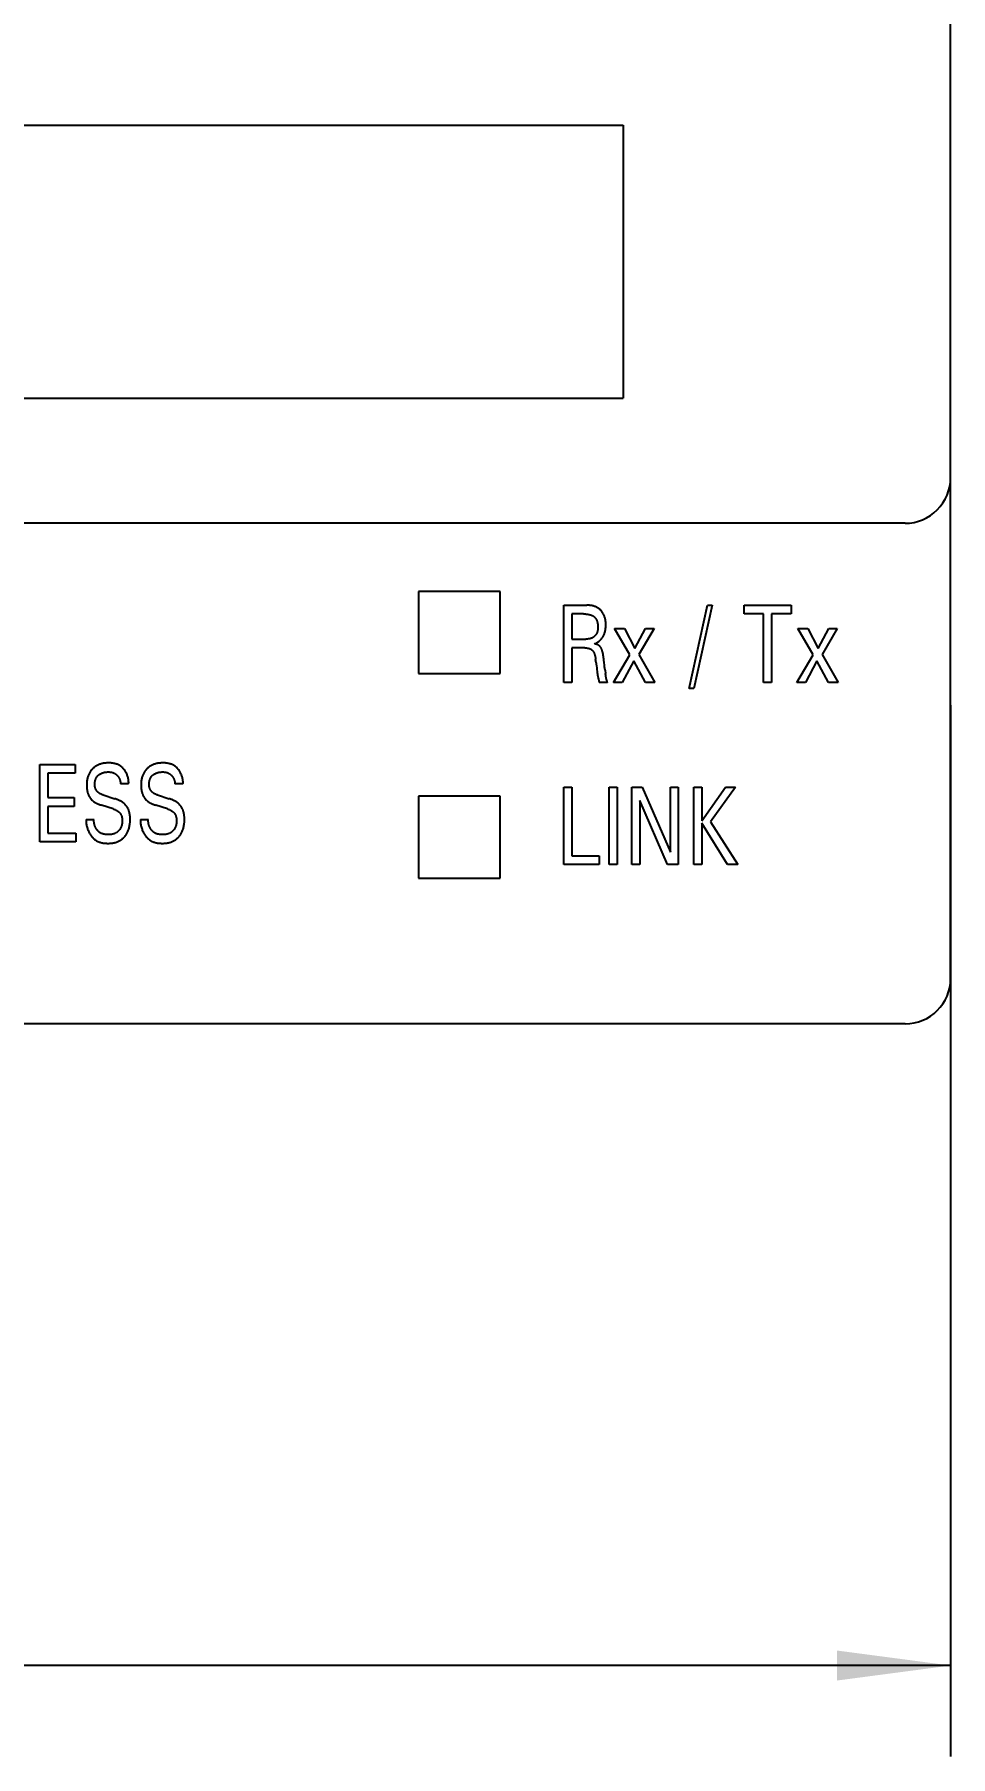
# Model space of a CAD drawing. Extents: x 0 to 420, y 0 to 297.
# Drawn here: x 175.05 to 195.19, y 146.93 to 184.77 of the extents above; entities that cross this region are included whole.
import ezdxf

# ---------------------------------------------------------------- set-up
doc = ezdxf.new("R2010")
doc.units = 0
doc.header["$LTSCALE"] = 23.1
doc.layers.get('0').update_dxf_attribs({"linetype": 'CONTINUOUS'})
doc.layers.add('10000_FRONT', color=7, linetype='CONTINUOUS')
doc.layers.add('10100_DIM_FRONT', color=7, linetype='CONTINUOUS')
doc.dimstyles.get("Standard").update_dxf_attribs({"dimtxt": 2.5, "dimasz": 2.5, "dimexe": 1.25, "dimexo": 0.625, "dimtad": 1, "dimcen": 2.5, "dimazin": 3, "dimtfac": 1, "dimtmove": 0, "dimatfit": 3})

# ---------------------------------------------------------------- blocks, each defined once
blk = doc.blocks.new('_FILLED')
at = {"color": 0, "linetype": 'BYBLOCK'}
blk.add_solid([(0, 0), (-1, 0.132), (-1, -0.132)], dxfattribs=at)
blk = doc.blocks.new('*D2')
at = {"layer": '10100_DIM_FRONT', "color": 7, "linetype": 'CONTINUOUS'}
for p, q in [((88.189, 199.406), (88.189, 146.927)), ((195.189, 170.026), (195.189, 146.927)), ((88.189, 148.927), (141.689, 148.927)), ((195.189, 148.927), (141.689, 148.927))]:
    blk.add_line(p, q, dxfattribs=at)
at = {"layer": '10100_DIM_FRONT', "color": 7, "linetype": 'CONTINUOUS', "xscale": 2.5, "yscale": 2.5, "zscale": 2.5, "rotation": 180}
blk.add_blockref('_FILLED', (88.189, 148.927), dxfattribs=at)
at = {"layer": '10100_DIM_FRONT', "color": 7, "linetype": 'CONTINUOUS', "xscale": 2.5, "yscale": 2.5, "zscale": 2.5}
blk.add_blockref('_FILLED', (195.189, 148.927), dxfattribs=at)

msp = doc.modelspace()

# ---------------------------------------------------------------- linework, layer by layer
at = {"layer": '10000_FRONT', "color": 7, "linetype": 'CONTINUOUS'}
for p, q in [((195.189, 164.026), (195.189, 252.026)), ((161.989, 182.776), (187.989, 182.776)), ((187.989, 182.776), (187.989, 176.776)), ((161.989, 176.776), (187.989, 176.776)), ((194.189, 174.026), (89.189, 174.026)), ((183.489, 172.526), (183.489, 170.726)), ((185.289, 172.526), (183.489, 172.526)), ((185.289, 170.726), (185.289, 172.526)), ((186.689, 170.526), (186.689, 172.226)), ((186.689, 172.226), (187.196, 172.226)), ((189.44, 170.398), (189.846, 172.226)), ((189.949, 172.226), (189.543, 170.398)), ((189.846, 172.226), (189.949, 172.226)), ((190.652, 172.033), (190.652, 172.226)), ((190.652, 172.226), (191.681, 172.226)), ((191.681, 172.226), (191.681, 172.033)), ((186.863, 172.033), (186.863, 171.48)), ((187.12, 172.033), (186.863, 172.033)), ((191.079, 172.033), (190.652, 172.033)), ((191.079, 170.526), (191.079, 172.033)), ((191.254, 172.033), (191.254, 170.526)), ((191.681, 172.033), (191.254, 172.033)), ((186.863, 171.48), (187.167, 171.48)), ((188.138, 171.132), (187.804, 171.71)), ((187.804, 171.71), (188.02, 171.71)), ((188.02, 171.71), (188.25, 171.273)), ((188.25, 171.273), (188.484, 171.71)), ((188.672, 171.71), (188.339, 171.142)), ((188.484, 171.71), (188.672, 171.71)), ((192.165, 171.132), (191.832, 171.71)), ((191.832, 171.71), (192.047, 171.71)), ((192.047, 171.71), (192.277, 171.273)), ((192.277, 171.273), (192.511, 171.71)), ((192.699, 171.71), (192.366, 171.142)), ((192.511, 171.71), (192.699, 171.71)), ((186.863, 171.287), (186.863, 170.526)), ((187.15, 171.287), (186.863, 171.287)), ((187.78, 170.526), (188.138, 171.132)), ((188.339, 171.142), (188.686, 170.526)), ((191.807, 170.526), (192.165, 171.132)), ((192.366, 171.142), (192.714, 170.526)), ((183.489, 170.726), (185.289, 170.726)), ((187.394, 170.96), (187.386, 171.032)), ((187.409, 170.839), (187.413, 170.809)), ((187.594, 170.795), (187.604, 170.721)), ((188.225, 171.005), (187.972, 170.526)), ((188.479, 170.526), (188.225, 171.005)), ((192.252, 171.005), (191.999, 170.526)), ((192.507, 170.526), (192.252, 171.005)), ((186.863, 170.526), (186.689, 170.526)), ((187.646, 170.527), (187.461, 170.527)), ((187.972, 170.526), (187.78, 170.526)), ((188.686, 170.526), (188.479, 170.526)), ((189.543, 170.398), (189.44, 170.398)), ((191.254, 170.526), (191.079, 170.526)), ((191.999, 170.526), (191.807, 170.526)), ((192.714, 170.526), (192.507, 170.526)), ((175.169, 167.026), (175.169, 168.726)), ((175.169, 168.726), (175.946, 168.726)), ((175.343, 168.533), (175.343, 167.997)), ((175.946, 168.533), (175.343, 168.533)), ((175.946, 168.726), (175.946, 168.533)), ((176.559, 168.056), (176.816, 167.974)), ((177.12, 168.3), (176.942, 168.3)), ((177.754, 168.056), (178.01, 167.974)), ((178.314, 168.3), (178.137, 168.3)), ((183.489, 168.026), (183.489, 166.226)), ((185.289, 168.026), (183.489, 168.026)), ((185.289, 166.226), (185.289, 168.026)), ((186.689, 166.526), (186.689, 168.226)), ((186.689, 168.226), (186.863, 168.226)), ((186.863, 168.226), (186.863, 166.718)), ((187.686, 166.526), (187.686, 168.226)), ((187.686, 168.226), (187.86, 168.226)), ((187.86, 168.226), (187.86, 166.526)), ((188.18, 166.526), (188.18, 168.226)), ((188.18, 168.226), (188.407, 168.226)), ((188.407, 168.226), (189.03, 166.8)), ((189.03, 166.8), (189.03, 168.226)), ((189.03, 168.226), (189.203, 168.226)), ((189.203, 168.226), (189.203, 166.526)), ((189.545, 166.526), (189.545, 168.226)), ((189.545, 168.226), (189.719, 168.226)), ((189.719, 167.487), (190.241, 168.226)), ((189.719, 168.226), (189.719, 167.487)), ((190.464, 168.226), (189.909, 167.468)), ((190.241, 168.226), (190.464, 168.226)), ((175.343, 167.997), (175.922, 167.997)), ((175.343, 167.804), (175.343, 167.218)), ((175.922, 167.804), (175.343, 167.804)), ((175.922, 167.997), (175.922, 167.804)), ((176.778, 167.75), (176.521, 167.832)), ((177.973, 167.75), (177.716, 167.832)), ((188.354, 167.935), (188.354, 166.526)), ((188.969, 166.526), (188.354, 167.935)), ((176.183, 167.518), (176.359, 167.518)), ((177.378, 167.518), (177.553, 167.518)), ((189.719, 167.434), (189.719, 166.526)), ((190.282, 166.526), (189.719, 167.434)), ((189.909, 167.468), (190.513, 166.526)), ((175.962, 167.026), (175.169, 167.026)), ((175.343, 167.218), (175.962, 167.218)), ((175.962, 167.218), (175.962, 167.026)), ((187.465, 166.526), (186.689, 166.526)), ((186.863, 166.718), (187.465, 166.718)), ((187.465, 166.718), (187.465, 166.526)), ((187.86, 166.526), (187.686, 166.526)), ((188.354, 166.526), (188.18, 166.526)), ((189.203, 166.526), (188.969, 166.526)), ((189.719, 166.526), (189.545, 166.526)), ((190.513, 166.526), (190.282, 166.526)), ((183.489, 166.226), (185.289, 166.226)), ((194.189, 163.026), (89.189, 163.026))]:
    msp.add_line(p, q, dxfattribs=at)
for points in [[(187.358, 171.376), (187.371, 171.381), (187.383, 171.387), (187.395, 171.393), (187.407, 171.399), (187.419, 171.406), (187.43, 171.413), (187.441, 171.42), (187.452, 171.428), (187.462, 171.436), (187.472, 171.445), (187.482, 171.454), (187.492, 171.463), (187.503, 171.474), (187.513, 171.486), (187.523, 171.499), (187.533, 171.511), (187.541, 171.524), (187.55, 171.538), (187.558, 171.552), (187.565, 171.566), (187.572, 171.582), (187.578, 171.597), (187.584, 171.613), (187.589, 171.628), (187.593, 171.644), (187.597, 171.66), (187.601, 171.679), (187.604, 171.697), (187.606, 171.715), (187.608, 171.734), (187.609, 171.752), (187.61, 171.771), (187.61, 171.789), (187.61, 171.807), (187.609, 171.824), (187.608, 171.841), (187.607, 171.858), (187.605, 171.876), (187.603, 171.893), (187.6, 171.91), (187.596, 171.927), (187.592, 171.941), (187.588, 171.956), (187.584, 171.97), (187.579, 171.985), (187.573, 171.999), (187.567, 172.013), (187.56, 172.026), (187.553, 172.039), (187.546, 172.052), (187.538, 172.064), (187.53, 172.075), (187.521, 172.087), (187.512, 172.098), (187.502, 172.108), (187.492, 172.118), (187.482, 172.128), (187.471, 172.137), (187.46, 172.146), (187.449, 172.154), (187.438, 172.162), (187.426, 172.169), (187.414, 172.176), (187.402, 172.182), (187.389, 172.188), (187.375, 172.194), (187.362, 172.199), (187.348, 172.204), (187.334, 172.208), (187.32, 172.211), (187.306, 172.215), (187.291, 172.218), (187.275, 172.22), (187.259, 172.222), (187.244, 172.224), (187.228, 172.225), (187.212, 172.225), (187.196, 172.226)], [(187.12, 172.033), (187.135, 172.033), (187.15, 172.032), (187.165, 172.032), (187.18, 172.03), (187.194, 172.029), (187.209, 172.027), (187.22, 172.026), (187.23, 172.024), (187.241, 172.022), (187.251, 172.02), (187.261, 172.017), (187.271, 172.014), (187.281, 172.011), (187.29, 172.008), (187.298, 172.004), (187.306, 172.001), (187.314, 171.997), (187.322, 171.993), (187.33, 171.988), (187.337, 171.983), (187.344, 171.978), (187.351, 171.973), (187.358, 171.967), (187.364, 171.961), (187.37, 171.954), (187.376, 171.948), (187.382, 171.941), (187.387, 171.933), (187.392, 171.926), (187.397, 171.918), (187.402, 171.909), (187.406, 171.901), (187.41, 171.892), (187.414, 171.883), (187.417, 171.874), (187.42, 171.864), (187.422, 171.855), (187.425, 171.846), (187.428, 171.833), (187.43, 171.82), (187.432, 171.808), (187.433, 171.795), (187.434, 171.782), (187.435, 171.769), (187.436, 171.756), (187.436, 171.742), (187.436, 171.733), (187.435, 171.723), (187.435, 171.714), (187.434, 171.705), (187.434, 171.695), (187.433, 171.686), (187.431, 171.676), (187.43, 171.667), (187.428, 171.658), (187.426, 171.649), (187.423, 171.64), (187.421, 171.631), (187.417, 171.622), (187.414, 171.613), (187.41, 171.605), (187.406, 171.596), (187.401, 171.588), (187.396, 171.58), (187.39, 171.572), (187.384, 171.564), (187.378, 171.557), (187.371, 171.55), (187.364, 171.543), (187.357, 171.536), (187.349, 171.53), (187.341, 171.524), (187.333, 171.519), (187.325, 171.514), (187.316, 171.509), (187.307, 171.505), (187.299, 171.501), (187.29, 171.498), (187.281, 171.494), (187.271, 171.492), (187.262, 171.489), (187.253, 171.487), (187.243, 171.486), (187.234, 171.484), (187.224, 171.483), (187.215, 171.482), (187.205, 171.481), (187.195, 171.48), (187.186, 171.48), (187.176, 171.48), (187.167, 171.48)], [(187.15, 171.287), (187.159, 171.287), (187.167, 171.287), (187.176, 171.286), (187.184, 171.286), (187.192, 171.285), (187.201, 171.284), (187.209, 171.282), (187.217, 171.281), (187.224, 171.28), (187.23, 171.278), (187.236, 171.277), (187.242, 171.275), (187.248, 171.273), (187.254, 171.271), (187.26, 171.268), (187.266, 171.266), (187.272, 171.263), (187.277, 171.26), (187.282, 171.257), (187.287, 171.254), (187.292, 171.251), (187.296, 171.248), (187.301, 171.244), (187.305, 171.241), (187.31, 171.237), (187.314, 171.233), (187.318, 171.229), (187.322, 171.224), (187.325, 171.22), (187.329, 171.215), (187.332, 171.21), (187.335, 171.205), (187.338, 171.2), (187.341, 171.195), (187.344, 171.19), (187.347, 171.185), (187.35, 171.178), (187.353, 171.17), (187.356, 171.163), (187.359, 171.156), (187.362, 171.148), (187.364, 171.141), (187.367, 171.133), (187.369, 171.125), (187.371, 171.118), (187.373, 171.107), (187.376, 171.096), (187.378, 171.086), (187.38, 171.075), (187.382, 171.064), (187.383, 171.053), (187.385, 171.042), (187.386, 171.032)], [(187.574, 170.96), (187.567, 171.024), (187.563, 171.056), (187.561, 171.072), (187.559, 171.089), (187.557, 171.106), (187.554, 171.122), (187.552, 171.139), (187.548, 171.155), (187.545, 171.171), (187.542, 171.184), (187.539, 171.197), (187.536, 171.209), (187.532, 171.222), (187.528, 171.234), (187.523, 171.246), (187.519, 171.259), (187.516, 171.266), (187.512, 171.273), (187.509, 171.279), (187.505, 171.286), (187.502, 171.293), (187.498, 171.299), (187.493, 171.305), (187.489, 171.311), (187.484, 171.317), (187.479, 171.322), (187.474, 171.327), (187.469, 171.332), (187.463, 171.336), (187.457, 171.34), (187.452, 171.344), (187.445, 171.348), (187.438, 171.352), (187.431, 171.355), (187.424, 171.358), (187.417, 171.361), (187.41, 171.364), (187.4, 171.367), (187.389, 171.37), (187.379, 171.372), (187.368, 171.374), (187.358, 171.376)], [(187.394, 170.96), (187.398, 170.93), (187.402, 170.9), (187.409, 170.839)], [(187.413, 170.809), (187.418, 170.766), (187.421, 170.741)], [(187.421, 170.741), (187.423, 170.729), (187.424, 170.716), (187.426, 170.704), (187.428, 170.692), (187.43, 170.68), (187.432, 170.668), (187.434, 170.656), (187.437, 170.645), (187.439, 170.633), (187.441, 170.627), (187.442, 170.621), (187.447, 170.602)], [(187.594, 170.795), (187.589, 170.834), (187.584, 170.873), (187.579, 170.916), (187.574, 170.96)], [(187.619, 170.625), (187.611, 170.675), (187.609, 170.686), (187.607, 170.698), (187.605, 170.709), (187.604, 170.721)], [(187.447, 170.602), (187.449, 170.596), (187.451, 170.59), (187.452, 170.583), (187.454, 170.577), (187.455, 170.57), (187.457, 170.563), (187.458, 170.556), (187.459, 170.549), (187.46, 170.542), (187.461, 170.535), (187.461, 170.527)], [(187.637, 170.558), (187.634, 170.567), (187.633, 170.57), (187.632, 170.573), (187.631, 170.576), (187.629, 170.58), (187.628, 170.585), (187.627, 170.59), (187.625, 170.595), (187.624, 170.6), (187.623, 170.605), (187.622, 170.61), (187.621, 170.615), (187.62, 170.62), (187.619, 170.625)], [(187.646, 170.527), (187.646, 170.53), (187.645, 170.534), (187.644, 170.537), (187.643, 170.54), (187.642, 170.544), (187.641, 170.547), (187.64, 170.55), (187.639, 170.553), (187.638, 170.556), (187.637, 170.558)], [(177.12, 168.3), (177.12, 168.317), (177.121, 168.334), (177.12, 168.352), (177.119, 168.369), (177.117, 168.386), (177.114, 168.404), (177.111, 168.421), (177.107, 168.438), (177.102, 168.456), (177.097, 168.473), (177.091, 168.49), (177.084, 168.507), (177.077, 168.523), (177.069, 168.539), (177.06, 168.555), (177.052, 168.57), (177.043, 168.584), (177.033, 168.598), (177.023, 168.611), (177.013, 168.624), (177.002, 168.637), (176.99, 168.649), (176.979, 168.66), (176.966, 168.671), (176.953, 168.681), (176.94, 168.691), (176.927, 168.7), (176.913, 168.708), (176.899, 168.716), (176.884, 168.722), (176.869, 168.729), (176.854, 168.734), (176.839, 168.739), (176.823, 168.743), (176.807, 168.747), (176.791, 168.75), (176.775, 168.753), (176.759, 168.755), (176.742, 168.756), (176.726, 168.758), (176.709, 168.759), (176.693, 168.759), (176.677, 168.759), (176.659, 168.759), (176.64, 168.758), (176.622, 168.757), (176.604, 168.756), (176.587, 168.753), (176.569, 168.751), (176.551, 168.747), (176.535, 168.744), (176.519, 168.74), (176.503, 168.735), (176.488, 168.73), (176.472, 168.724), (176.457, 168.718), (176.442, 168.711), (176.428, 168.704), (176.414, 168.696), (176.4, 168.688), (176.387, 168.68), (176.374, 168.671), (176.361, 168.661), (176.349, 168.651), (176.337, 168.64), (176.325, 168.629), (176.314, 168.617), (176.303, 168.604), (176.292, 168.592), (176.283, 168.579), (176.274, 168.565), (176.265, 168.551), (176.256, 168.536), (176.249, 168.521), (176.242, 168.505), (176.235, 168.489), (176.229, 168.473), (176.224, 168.457), (176.219, 168.44), (176.215, 168.424), (176.21, 168.405), (176.207, 168.386), (176.204, 168.366), (176.202, 168.347), (176.2, 168.327), (176.199, 168.308), (176.198, 168.288), (176.198, 168.269)], [(176.559, 168.056), (176.549, 168.059), (176.54, 168.062), (176.53, 168.066), (176.52, 168.07), (176.51, 168.075), (176.501, 168.079), (176.492, 168.084), (176.483, 168.09), (176.474, 168.095), (176.465, 168.101), (176.457, 168.107), (176.45, 168.113), (176.443, 168.119), (176.437, 168.126), (176.43, 168.132), (176.424, 168.139), (176.419, 168.146), (176.413, 168.153), (176.408, 168.161), (176.404, 168.168), (176.399, 168.176), (176.395, 168.184), (176.392, 168.193), (176.388, 168.202), (176.386, 168.211), (176.383, 168.22), (176.381, 168.229), (176.379, 168.238), (176.378, 168.248), (176.377, 168.257), (176.376, 168.267), (176.375, 168.276), (176.375, 168.286), (176.375, 168.297), (176.375, 168.309), (176.376, 168.321), (176.377, 168.332), (176.379, 168.343), (176.381, 168.355), (176.383, 168.366), (176.386, 168.377), (176.389, 168.387), (176.392, 168.397), (176.396, 168.406), (176.4, 168.415), (176.404, 168.425), (176.409, 168.434), (176.414, 168.442), (176.42, 168.451), (176.425, 168.459), (176.432, 168.466), (176.438, 168.474), (176.445, 168.481), (176.452, 168.488), (176.46, 168.494), (176.467, 168.5), (176.475, 168.506), (176.484, 168.512), (176.494, 168.518), (176.503, 168.523), (176.513, 168.528), (176.523, 168.533), (176.533, 168.537), (176.543, 168.541), (176.555, 168.545), (176.566, 168.548), (176.577, 168.551), (176.588, 168.553), (176.6, 168.556), (176.612, 168.558), (176.625, 168.559), (176.638, 168.56), (176.651, 168.561), (176.664, 168.562), (176.677, 168.562), (176.688, 168.561), (176.699, 168.561), (176.71, 168.56), (176.72, 168.559), (176.731, 168.557), (176.742, 168.555), (176.75, 168.553), (176.758, 168.551), (176.766, 168.548)], [(176.766, 168.548), (176.773, 168.546), (176.78, 168.543), (176.787, 168.541), (176.794, 168.538), (176.8, 168.534), (176.807, 168.531), (176.813, 168.528), (176.819, 168.524), (176.824, 168.521), (176.83, 168.517), (176.836, 168.513), (176.841, 168.509), (176.847, 168.505), (176.852, 168.5), (176.857, 168.496), (176.863, 168.491), (176.868, 168.486), (176.873, 168.48), (176.878, 168.475), (176.882, 168.47), (176.887, 168.464), (176.891, 168.458), (176.895, 168.452), (176.899, 168.446), (176.903, 168.44), (176.907, 168.434), (176.91, 168.427), (176.914, 168.421), (176.917, 168.414), (176.92, 168.407), (176.922, 168.401), (176.925, 168.394), (176.927, 168.387), (176.93, 168.38), (176.932, 168.372), (176.934, 168.364), (176.936, 168.356), (176.937, 168.348), (176.938, 168.34), (176.94, 168.332), (176.941, 168.324), (176.941, 168.316), (176.942, 168.308), (176.942, 168.3)], [(178.314, 168.3), (178.315, 168.317), (178.315, 168.334), (178.315, 168.352), (178.313, 168.369), (178.311, 168.386), (178.309, 168.404), (178.305, 168.421), (178.301, 168.438), (178.297, 168.456), (178.291, 168.473), (178.285, 168.49), (178.279, 168.507), (178.271, 168.523), (178.263, 168.539), (178.255, 168.555), (178.246, 168.57), (178.237, 168.584), (178.228, 168.598), (178.218, 168.611), (178.207, 168.624), (178.196, 168.637), (178.185, 168.649), (178.173, 168.66), (178.161, 168.671), (178.148, 168.681), (178.135, 168.691), (178.121, 168.7), (178.107, 168.708), (178.093, 168.716), (178.079, 168.722), (178.064, 168.729), (178.049, 168.734), (178.033, 168.739), (178.018, 168.743), (178.002, 168.747), (177.986, 168.75), (177.969, 168.753), (177.953, 168.755), (177.937, 168.756), (177.92, 168.758), (177.904, 168.759), (177.888, 168.759), (177.871, 168.759), (177.853, 168.759), (177.835, 168.758), (177.817, 168.757), (177.799, 168.756), (177.781, 168.753), (177.763, 168.751), (177.746, 168.747), (177.73, 168.744), (177.714, 168.74), (177.698, 168.735), (177.682, 168.73), (177.667, 168.724), (177.651, 168.718), (177.636, 168.711), (177.622, 168.704), (177.608, 168.696), (177.595, 168.688), (177.581, 168.68), (177.568, 168.671), (177.556, 168.661), (177.543, 168.651), (177.531, 168.64), (177.519, 168.629), (177.508, 168.617), (177.497, 168.604), (177.487, 168.592), (177.477, 168.579), (177.468, 168.565), (177.459, 168.551), (177.451, 168.536), (177.443, 168.521), (177.436, 168.505), (177.43, 168.489), (177.424, 168.473), (177.418, 168.457), (177.413, 168.44), (177.409, 168.424), (177.405, 168.405), (177.401, 168.386), (177.399, 168.366), (177.396, 168.347), (177.394, 168.327), (177.393, 168.308), (177.393, 168.288), (177.392, 168.269)], [(177.754, 168.056), (177.744, 168.059), (177.734, 168.062), (177.724, 168.066), (177.715, 168.07), (177.705, 168.075), (177.696, 168.079), (177.686, 168.084), (177.677, 168.09), (177.668, 168.095), (177.66, 168.101), (177.651, 168.107), (177.644, 168.113), (177.638, 168.119), (177.631, 168.126), (177.625, 168.132), (177.619, 168.139), (177.613, 168.146), (177.608, 168.153), (177.603, 168.161), (177.598, 168.168), (177.594, 168.176), (177.59, 168.184), (177.586, 168.193), (177.583, 168.202), (177.58, 168.211), (177.578, 168.22), (177.575, 168.229), (177.574, 168.238), (177.572, 168.248), (177.571, 168.257), (177.57, 168.267), (177.57, 168.276), (177.57, 168.286), (177.57, 168.297), (177.57, 168.309), (177.571, 168.321), (177.572, 168.332), (177.573, 168.343), (177.575, 168.355), (177.578, 168.366), (177.581, 168.377), (177.584, 168.387), (177.587, 168.397), (177.59, 168.406), (177.594, 168.415), (177.599, 168.425), (177.603, 168.434), (177.609, 168.442), (177.614, 168.451), (177.62, 168.459), (177.626, 168.466), (177.633, 168.474), (177.64, 168.481), (177.647, 168.488), (177.654, 168.494), (177.662, 168.5), (177.67, 168.506), (177.679, 168.512), (177.688, 168.518), (177.698, 168.523), (177.707, 168.528), (177.717, 168.533), (177.727, 168.537), (177.738, 168.541), (177.749, 168.545), (177.76, 168.548), (177.772, 168.551), (177.783, 168.553), (177.794, 168.556), (177.807, 168.558), (177.82, 168.559), (177.833, 168.56), (177.846, 168.561), (177.858, 168.562), (177.871, 168.562), (177.882, 168.561), (177.893, 168.561), (177.904, 168.56), (177.915, 168.559), (177.926, 168.557), (177.937, 168.555), (177.945, 168.553), (177.953, 168.551), (177.961, 168.548)], [(177.961, 168.548), (177.968, 168.546), (177.975, 168.543), (177.981, 168.541), (177.988, 168.538), (177.995, 168.534), (178.001, 168.531), (178.007, 168.528), (178.013, 168.524), (178.019, 168.521), (178.025, 168.517), (178.03, 168.513), (178.036, 168.509), (178.041, 168.505), (178.047, 168.5), (178.052, 168.496), (178.057, 168.491), (178.062, 168.486), (178.067, 168.48), (178.072, 168.475), (178.077, 168.47), (178.082, 168.464), (178.086, 168.458), (178.09, 168.452), (178.094, 168.446), (178.098, 168.44), (178.102, 168.434), (178.105, 168.427), (178.108, 168.421), (178.111, 168.414), (178.114, 168.407), (178.117, 168.401), (178.12, 168.394), (178.122, 168.387), (178.124, 168.38), (178.126, 168.372), (178.128, 168.364), (178.13, 168.356), (178.132, 168.348), (178.133, 168.34), (178.134, 168.332), (178.135, 168.324), (178.136, 168.316), (178.137, 168.308), (178.137, 168.3)], [(176.198, 168.269), (176.198, 168.254), (176.198, 168.239), (176.199, 168.224), (176.2, 168.209), (176.202, 168.195), (176.204, 168.18), (176.206, 168.165), (176.208, 168.15), (176.211, 168.139), (176.213, 168.127), (176.216, 168.116), (176.219, 168.105), (176.223, 168.094), (176.226, 168.083), (176.231, 168.072), (176.235, 168.061), (176.24, 168.05), (176.244, 168.04), (176.249, 168.03), (176.254, 168.021), (176.26, 168.012), (176.266, 168.002), (176.272, 167.993), (176.278, 167.985), (176.285, 167.976), (176.292, 167.968), (176.299, 167.959), (176.307, 167.951), (176.316, 167.943), (176.324, 167.935), (176.333, 167.928), (176.342, 167.921), (176.351, 167.914), (176.361, 167.907), (176.372, 167.9), (176.383, 167.893), (176.394, 167.886), (176.405, 167.88), (176.416, 167.874), (176.428, 167.869), (176.441, 167.863), (176.454, 167.857), (176.467, 167.851), (176.481, 167.846), (176.494, 167.841), (176.508, 167.836), (176.521, 167.832)], [(177.392, 168.269), (177.393, 168.254), (177.393, 168.239), (177.394, 168.224), (177.395, 168.209), (177.396, 168.195), (177.398, 168.18), (177.4, 168.165), (177.403, 168.15), (177.405, 168.139), (177.408, 168.127), (177.411, 168.116), (177.414, 168.105), (177.417, 168.094), (177.421, 168.083), (177.425, 168.072), (177.429, 168.061), (177.434, 168.05), (177.439, 168.04), (177.444, 168.03), (177.449, 168.021), (177.455, 168.012), (177.46, 168.002), (177.466, 167.993), (177.473, 167.985), (177.479, 167.976), (177.486, 167.968), (177.494, 167.959), (177.502, 167.951), (177.51, 167.943), (177.519, 167.935), (177.528, 167.928), (177.536, 167.921), (177.546, 167.914), (177.556, 167.907), (177.567, 167.9), (177.577, 167.893), (177.588, 167.886), (177.599, 167.88), (177.611, 167.874), (177.622, 167.869), (177.635, 167.863), (177.648, 167.857), (177.662, 167.851), (177.675, 167.846), (177.689, 167.841), (177.702, 167.836), (177.716, 167.832)], [(176.778, 167.75), (176.789, 167.746), (176.799, 167.742), (176.81, 167.738), (176.821, 167.734), (176.831, 167.729), (176.841, 167.724), (176.851, 167.719), (176.861, 167.713), (176.871, 167.708), (176.88, 167.701), (176.889, 167.694), (176.897, 167.688), (176.904, 167.682), (176.911, 167.675), (176.918, 167.669), (176.925, 167.661), (176.931, 167.654), (176.937, 167.646), (176.942, 167.638), (176.947, 167.63), (176.952, 167.622), (176.956, 167.614), (176.96, 167.605), (176.964, 167.595), (176.967, 167.586), (176.969, 167.577), (176.972, 167.567), (176.973, 167.557), (176.975, 167.547), (176.976, 167.538), (176.977, 167.528), (176.978, 167.518), (176.979, 167.507), (176.979, 167.496), (176.979, 167.484), (176.979, 167.473), (176.978, 167.461), (176.977, 167.449), (176.976, 167.438), (176.975, 167.426), (176.973, 167.415), (176.971, 167.404), (176.968, 167.392), (176.965, 167.381), (176.962, 167.37), (176.958, 167.36), (176.954, 167.349), (176.949, 167.338), (176.944, 167.328), (176.939, 167.319), (176.933, 167.309), (176.927, 167.3), (176.921, 167.292), (176.914, 167.283), (176.907, 167.275), (176.9, 167.267), (176.892, 167.259), (176.884, 167.252), (176.876, 167.245), (176.868, 167.238), (176.859, 167.232), (176.85, 167.226), (176.841, 167.22), (176.831, 167.215), (176.821, 167.211), (176.811, 167.207), (176.801, 167.203), (176.79, 167.199), (176.78, 167.196), (176.769, 167.194), (176.758, 167.192), (176.747, 167.19), (176.736, 167.188), (176.725, 167.187), (176.714, 167.186), (176.703, 167.185), (176.691, 167.185), (176.68, 167.185), (176.669, 167.185), (176.657, 167.185), (176.645, 167.185), (176.633, 167.186), (176.621, 167.187), (176.61, 167.188), (176.598, 167.19), (176.586, 167.192), (176.575, 167.194), (176.564, 167.197), (176.553, 167.2), (176.542, 167.203), (176.531, 167.207)], [(177.152, 167.551), (177.152, 167.565), (177.151, 167.579), (177.15, 167.593), (177.148, 167.607), (177.147, 167.621), (177.144, 167.635), (177.142, 167.648), (177.139, 167.66), (177.137, 167.672), (177.134, 167.683), (177.13, 167.695), (177.127, 167.706), (177.123, 167.718), (177.118, 167.729), (177.114, 167.74), (177.109, 167.751), (177.104, 167.761), (177.099, 167.771), (177.093, 167.781), (177.087, 167.79), (177.081, 167.8), (177.075, 167.809), (177.068, 167.818), (177.061, 167.827), (177.054, 167.835), (177.046, 167.844), (177.037, 167.852), (177.029, 167.86), (177.02, 167.868), (177.011, 167.875), (177.002, 167.883), (176.993, 167.89), (176.982, 167.897), (176.971, 167.904), (176.96, 167.911), (176.948, 167.918), (176.937, 167.924), (176.925, 167.93), (176.913, 167.936), (176.9, 167.942), (176.886, 167.948), (176.872, 167.954), (176.858, 167.959), (176.844, 167.964), (176.83, 167.969), (176.816, 167.974)], [(177.973, 167.75), (177.983, 167.746), (177.994, 167.742), (178.005, 167.738), (178.015, 167.734), (178.025, 167.729), (178.036, 167.724), (178.046, 167.719), (178.056, 167.713), (178.065, 167.708), (178.075, 167.701), (178.084, 167.694), (178.092, 167.688), (178.099, 167.682), (178.106, 167.675), (178.113, 167.669), (178.119, 167.661), (178.125, 167.654), (178.131, 167.646), (178.137, 167.638), (178.142, 167.63), (178.147, 167.622), (178.151, 167.614), (178.155, 167.605), (178.158, 167.595), (178.161, 167.586), (178.164, 167.577), (178.166, 167.567), (178.168, 167.557), (178.17, 167.547), (178.171, 167.538), (178.172, 167.528), (178.173, 167.518), (178.173, 167.507), (178.173, 167.496), (178.174, 167.484), (178.173, 167.473), (178.173, 167.461), (178.172, 167.449), (178.171, 167.438), (178.169, 167.426), (178.168, 167.415), (178.165, 167.404), (178.163, 167.392), (178.16, 167.381), (178.156, 167.37), (178.153, 167.36), (178.148, 167.349), (178.144, 167.338), (178.139, 167.328), (178.134, 167.319), (178.128, 167.309), (178.122, 167.3), (178.116, 167.292), (178.109, 167.283), (178.102, 167.275), (178.095, 167.267), (178.087, 167.259), (178.079, 167.252), (178.071, 167.245), (178.062, 167.238), (178.054, 167.232), (178.045, 167.226), (178.035, 167.22), (178.026, 167.215), (178.016, 167.211), (178.006, 167.207), (177.995, 167.203), (177.985, 167.199), (177.974, 167.196), (177.964, 167.194), (177.953, 167.192), (177.942, 167.19), (177.931, 167.188), (177.92, 167.187), (177.909, 167.186), (177.897, 167.185), (177.886, 167.185), (177.875, 167.185), (177.863, 167.185), (177.851, 167.185), (177.839, 167.185), (177.828, 167.186), (177.816, 167.187), (177.804, 167.188), (177.793, 167.19), (177.781, 167.192), (177.77, 167.194), (177.758, 167.197), (177.747, 167.2), (177.736, 167.203), (177.726, 167.207)], [(178.347, 167.551), (178.346, 167.565), (178.346, 167.579), (178.344, 167.593), (178.343, 167.607), (178.341, 167.621), (178.339, 167.635), (178.336, 167.648), (178.334, 167.66), (178.331, 167.672), (178.328, 167.683), (178.325, 167.695), (178.321, 167.706), (178.317, 167.718), (178.313, 167.729), (178.308, 167.74), (178.303, 167.751), (178.298, 167.761), (178.293, 167.771), (178.288, 167.781), (178.282, 167.79), (178.276, 167.8), (178.269, 167.809), (178.262, 167.818), (178.255, 167.827), (178.248, 167.835), (178.24, 167.844), (178.232, 167.852), (178.224, 167.86), (178.215, 167.868), (178.206, 167.875), (178.197, 167.883), (178.187, 167.89), (178.176, 167.897), (178.165, 167.904), (178.154, 167.911), (178.143, 167.918), (178.131, 167.924), (178.12, 167.93), (178.108, 167.936), (178.094, 167.942), (178.081, 167.948), (178.067, 167.954), (178.053, 167.959), (178.039, 167.964), (178.025, 167.969), (178.01, 167.974)], [(176.183, 167.518), (176.183, 167.499), (176.183, 167.48), (176.185, 167.461), (176.186, 167.441), (176.189, 167.421), (176.192, 167.401), (176.196, 167.381), (176.201, 167.361), (176.207, 167.341), (176.213, 167.321), (176.219, 167.302), (176.227, 167.282), (176.235, 167.263), (176.244, 167.244), (176.253, 167.226), (176.262, 167.21), (176.271, 167.195), (176.281, 167.181), (176.29, 167.166), (176.301, 167.152), (176.312, 167.139), (176.323, 167.126), (176.335, 167.113), (176.347, 167.101), (176.36, 167.09), (176.373, 167.079), (176.387, 167.069), (176.401, 167.059), (176.415, 167.05), (176.43, 167.042), (176.446, 167.034), (176.462, 167.028), (176.478, 167.021), (176.494, 167.016), (176.511, 167.011), (176.528, 167.007), (176.545, 167.003), (176.563, 167), (176.58, 166.997), (176.598, 166.995), (176.616, 166.994), (176.633, 166.993), (176.651, 166.992), (176.669, 166.992), (176.688, 166.992), (176.707, 166.993), (176.726, 166.994), (176.744, 166.996), (176.763, 166.999), (176.782, 167.002), (176.8, 167.005), (176.817, 167.01), (176.834, 167.014), (176.85, 167.019), (176.866, 167.025), (176.882, 167.032), (176.898, 167.039), (176.913, 167.046), (176.928, 167.055), (176.942, 167.063), (176.956, 167.072), (176.969, 167.082), (176.983, 167.093), (176.995, 167.103), (177.007, 167.115), (177.019, 167.127), (177.031, 167.139), (177.042, 167.152), (177.052, 167.165), (177.062, 167.179), (177.071, 167.193), (177.08, 167.208), (177.088, 167.223), (177.097, 167.239), (177.104, 167.256), (177.111, 167.272), (177.117, 167.29), (177.123, 167.307), (177.128, 167.324), (177.133, 167.342), (177.137, 167.36), (177.141, 167.384), (177.145, 167.407), (177.148, 167.431), (177.15, 167.455), (177.152, 167.479), (177.153, 167.503), (177.153, 167.527), (177.152, 167.551)], [(176.531, 167.207), (176.525, 167.21), (176.519, 167.212), (176.512, 167.215), (176.506, 167.218), (176.5, 167.222), (176.494, 167.225), (176.488, 167.23), (176.481, 167.234), (176.475, 167.238), (176.469, 167.243), (176.464, 167.248), (176.458, 167.253), (176.452, 167.258), (176.447, 167.264), (176.442, 167.269), (176.437, 167.275), (176.432, 167.281), (176.427, 167.287), (176.422, 167.293), (176.418, 167.299), (176.413, 167.306), (176.409, 167.313), (176.405, 167.319), (176.401, 167.326), (176.397, 167.333), (176.393, 167.341), (176.389, 167.349), (176.385, 167.357), (176.382, 167.365), (176.379, 167.374), (176.376, 167.382), (176.373, 167.391), (176.37, 167.399), (176.368, 167.408), (176.366, 167.416), (176.364, 167.425), (176.362, 167.433), (176.361, 167.442), (176.359, 167.451), (176.359, 167.459), (176.358, 167.468), (176.357, 167.476), (176.357, 167.485), (176.357, 167.493), (176.357, 167.502), (176.358, 167.51), (176.359, 167.518)], [(177.378, 167.518), (177.378, 167.499), (177.378, 167.48), (177.379, 167.461), (177.381, 167.441), (177.384, 167.421), (177.387, 167.401), (177.391, 167.381), (177.396, 167.361), (177.401, 167.341), (177.407, 167.321), (177.414, 167.302), (177.421, 167.282), (177.43, 167.263), (177.438, 167.244), (177.448, 167.226), (177.457, 167.21), (177.466, 167.195), (177.475, 167.181), (177.485, 167.166), (177.496, 167.152), (177.506, 167.139), (177.518, 167.126), (177.53, 167.113), (177.542, 167.101), (177.555, 167.09), (177.568, 167.079), (177.581, 167.069), (177.595, 167.059), (177.61, 167.05), (177.625, 167.042), (177.64, 167.034), (177.656, 167.028), (177.672, 167.021), (177.689, 167.016), (177.706, 167.011), (177.723, 167.007), (177.74, 167.003), (177.757, 167), (177.775, 166.997), (177.793, 166.995), (177.81, 166.994), (177.828, 166.993), (177.846, 166.992), (177.863, 166.992), (177.882, 166.992), (177.901, 166.993), (177.92, 166.994), (177.939, 166.996), (177.958, 166.999), (177.976, 167.002), (177.995, 167.005), (178.012, 167.01), (178.028, 167.014), (178.044, 167.019), (178.061, 167.025), (178.077, 167.032), (178.092, 167.039), (178.108, 167.046), (178.122, 167.055), (178.137, 167.063), (178.151, 167.072), (178.164, 167.082), (178.177, 167.093), (178.19, 167.103), (178.202, 167.115), (178.214, 167.127), (178.225, 167.139), (178.236, 167.152), (178.247, 167.165), (178.257, 167.179), (178.266, 167.193), (178.275, 167.208), (178.283, 167.223), (178.291, 167.239), (178.299, 167.256), (178.306, 167.272), (178.312, 167.29), (178.318, 167.307), (178.323, 167.324), (178.327, 167.342), (178.331, 167.36), (178.336, 167.384), (178.34, 167.407), (178.343, 167.431), (178.345, 167.455), (178.347, 167.479), (178.347, 167.503), (178.348, 167.527), (178.347, 167.551)], [(177.726, 167.207), (177.719, 167.21), (177.713, 167.212), (177.707, 167.215), (177.701, 167.218), (177.695, 167.222), (177.689, 167.225), (177.682, 167.23), (177.676, 167.234), (177.67, 167.238), (177.664, 167.243), (177.658, 167.248), (177.653, 167.253), (177.647, 167.258), (177.642, 167.264), (177.636, 167.269), (177.631, 167.275), (177.626, 167.281), (177.621, 167.287), (177.617, 167.293), (177.612, 167.299), (177.608, 167.306), (177.604, 167.313), (177.599, 167.319), (177.595, 167.326), (177.592, 167.333), (177.588, 167.341), (177.584, 167.349), (177.58, 167.357), (177.577, 167.365), (177.573, 167.374), (177.57, 167.382), (177.567, 167.391), (177.565, 167.399), (177.562, 167.408), (177.56, 167.416), (177.558, 167.425), (177.557, 167.433), (177.555, 167.442), (177.554, 167.451), (177.553, 167.459), (177.552, 167.468), (177.552, 167.476), (177.552, 167.485), (177.552, 167.493), (177.552, 167.502), (177.552, 167.51), (177.553, 167.518)]]:
    msp.add_lwpolyline(points, dxfattribs=at)
for centre, start in [((194.189, 175.026), 269.9985), ((194.189, 164.026), 270)]:
    msp.add_arc(centre, 1, start, 360, dxfattribs=at)

# ---------------------------------------------------------------- dimensions: what is measured, and where the dimension line sits
at = {"layer": '10100_DIM_FRONT', "color": 7, "linetype": 'CONTINUOUS'}
dim = msp.add_linear_dim(base=(88.189, 148.927), p1=(195.189, 170.026), p2=(88.189, 199.406), angle=180, dimstyle='Standard', dxfattribs=at)
dim.commit()
dim.dimension.update_dxf_attribs({"geometry": '*D2', "text_midpoint": (134.124, 149.802), "dimtype": 128})

doc.saveas('drawing.dxf')
